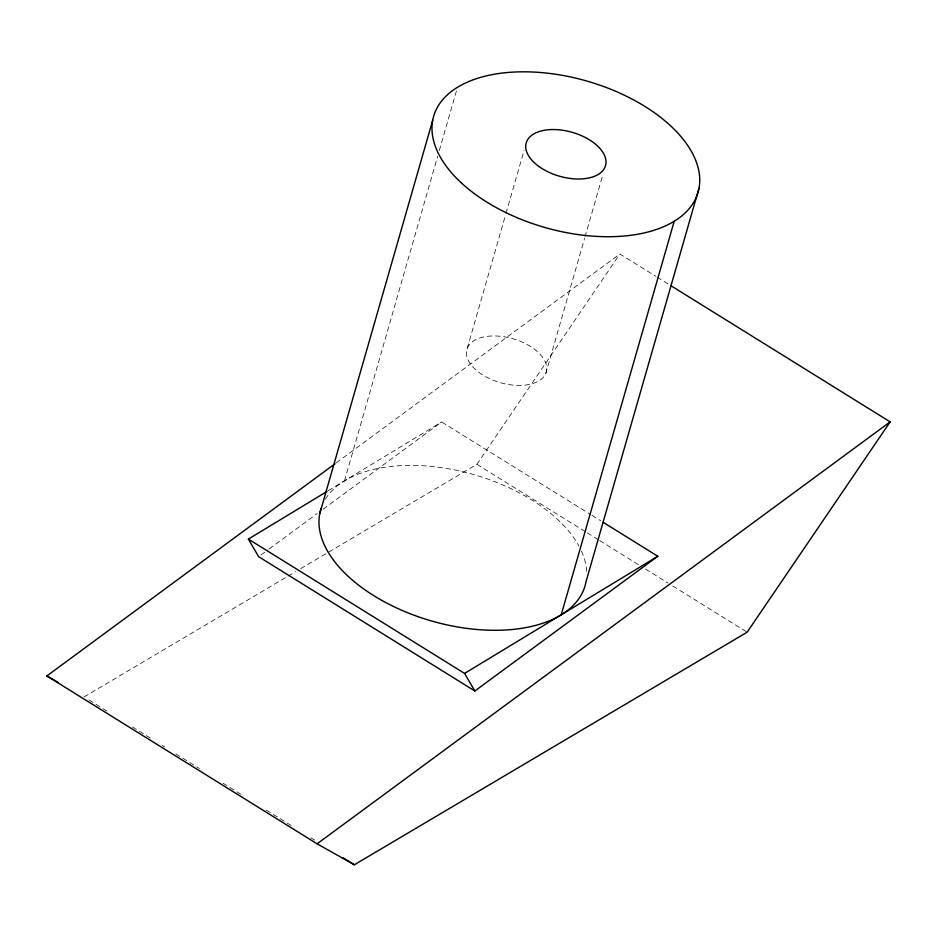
<?xml version="1.0" encoding="UTF-8"?>
<svg xmlns="http://www.w3.org/2000/svg" width="937" height="937" viewBox="0 0 937 937"><rect width="100%" height="100%" fill="white"/><g stroke="black" fill="none" stroke-linecap="round" stroke-linejoin="round"><path stroke-width="0.7" stroke-dasharray="4.68 3.51" d="M344.476 480.857L437.708 156.163M439.324 150.541L457.479 87.282M467.27 348.236L505.582 214.831M505.98 213.425L524.123 150.236M545.884 373.149A41.263 22.851 16 0 0 494.08 335.95A41.263 22.851 16 0 0 479.779 372.973A41.263 22.851 16 0 0 545.884 373.149L584.583 238.349M584.993 236.944L602.725 175.16M300.636 568.689L476.898 464.319L619.884 253.997L655.841 276.333M336.313 462.819L619.884 253.997M260.99 554.962L268.029 549.785M269.2 548.918L317.292 513.511M323.16 509.189L441.608 421.966L590.72 514.589M328.255 490.683L441.608 421.966M84.084 696.917L286.792 576.887M288.046 576.138L295.6 571.664M657.083 277.106L669.475 284.801M591.961 515.35L600.664 520.761M476.898 464.319L586 532.075M587.241 532.848L598.392 539.782M599.633 540.555L639.303 565.187M645.499 569.04L667.823 582.908M672.778 585.988L747.164 632.182M89.05 699.998L108.879 712.319M132.433 726.948L152.274 739.27M162.195 745.43L164.666 746.965M175.828 753.898L199.382 768.527M222.936 783.156L242.777 795.478M266.331 810.107L291.126 825.509M310.955 837.83L314.68 840.138M325.35 499.222A137.552 76.166 16 0 1 450.638 469.168A137.552 76.166 16 0 1 578.914 546.013M581.455 551.12A137.552 76.166 16 0 1 586.703 573.784"/><path stroke-width="1.41" d="M319.693 513.874L432.695 120.299M561.204 614.836L674.207 221.273M698.99 188.255L585.988 581.818A137.552 76.166 16 0 1 433.995 621.664A137.552 76.166 16 0 1 321.098 508.369M670.716 285.574L890.15 421.873L747.164 632.182L354.35 864.781L317.116 843.827L46.85 675.964L335.13 463.686M327.001 491.445L248.375 539.115L258.647 556.683L474.86 690.991L657.821 556.262L603.147 522.296M317.116 843.827L890.15 421.873M248.375 539.115L464.588 673.41L657.821 556.262M46.85 675.964L58.024 682.241M343.188 857.859L354.35 864.781M464.588 673.41L474.86 690.991M461.871 183.383A137.552 76.166 16 0 0 690.862 206.538A137.552 76.166 16 0 0 544.807 72.899A137.552 76.166 16 0 0 461.871 183.383M539.044 166.552A41.263 22.851 16 0 0 605.15 166.739A41.263 22.851 16 0 0 553.345 129.54A41.263 22.851 16 0 0 539.044 166.552"/></g></svg>
